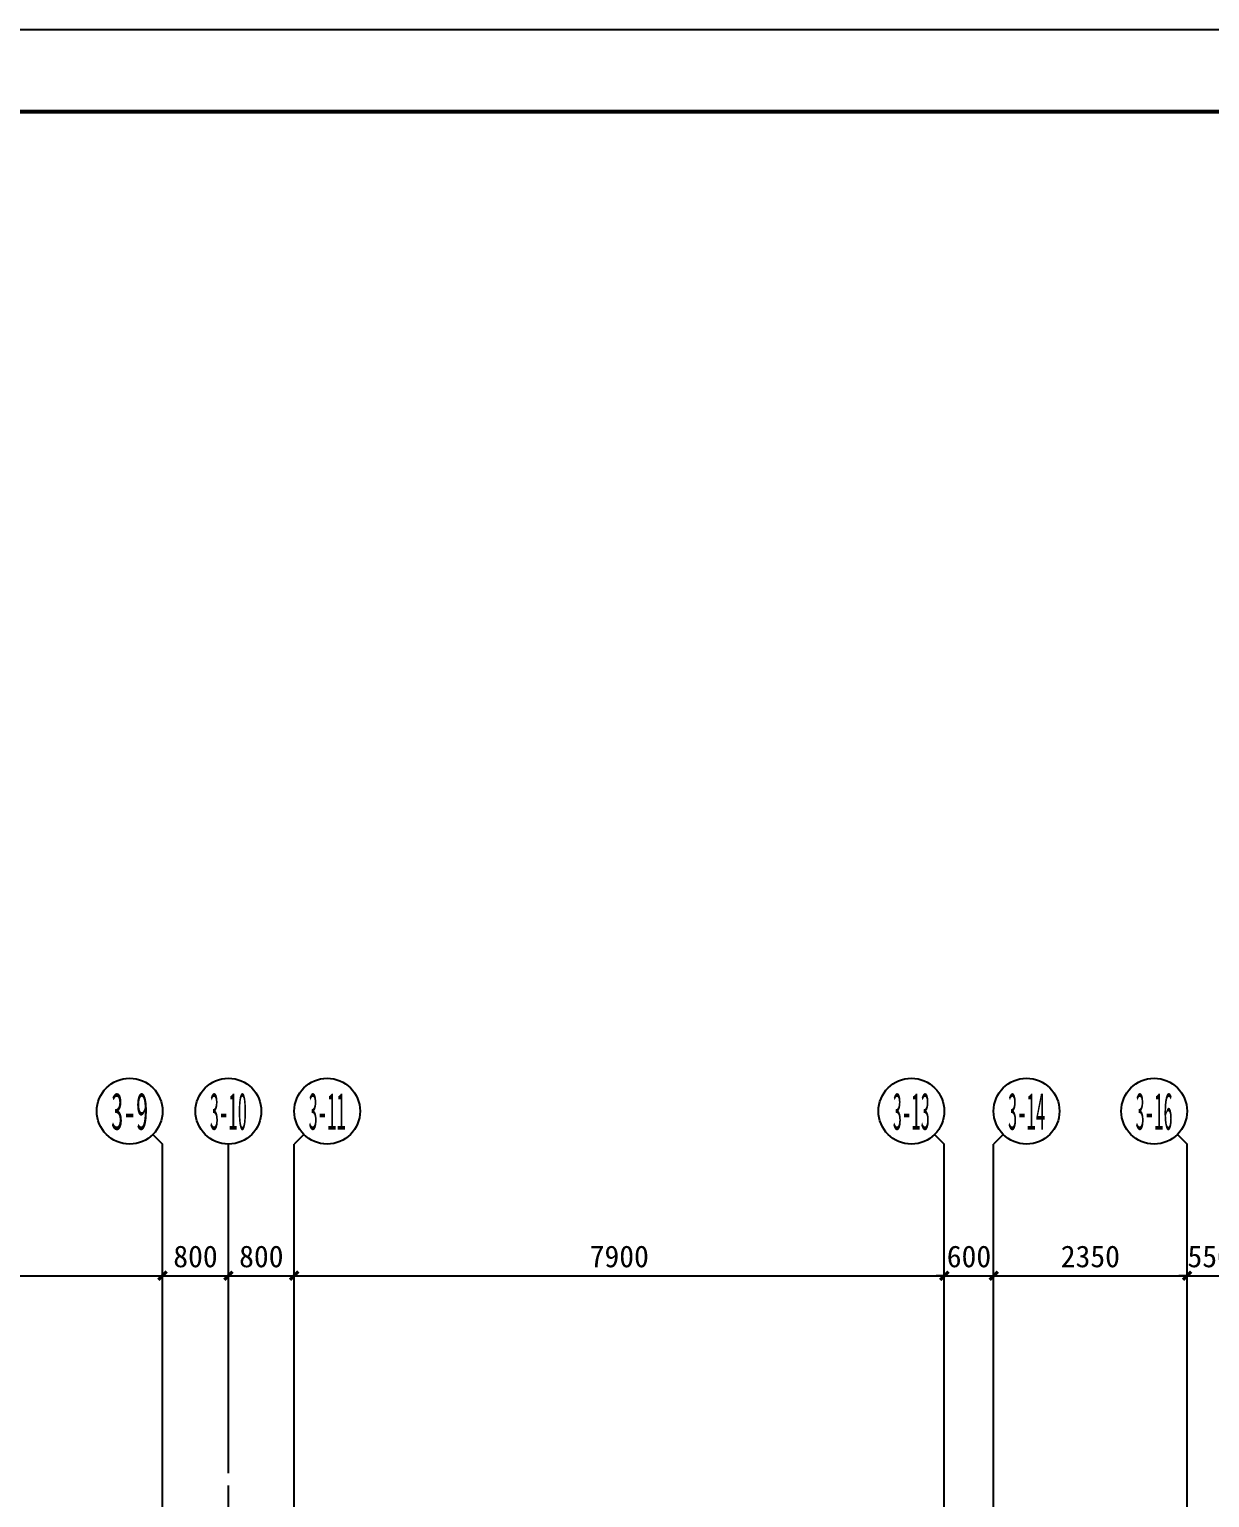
# Model space of a CAD drawing. Extents: x -3200779283 to -8106663, y 659664 to 1123462.
# Drawn here: x -8152219 to -8137875, y 941217 to 959064 of the extents above; entities that cross this region are included whole.
import ezdxf
from ezdxf.enums import TextEntityAlignment as Align

# ---------------------------------------------------------------- set-up
doc = ezdxf.new("R2010")
doc.units = 0
doc.header["$LTSCALE"] = 1000
doc.header["$MEASUREMENT"] = 0
doc.linetypes.add('3#-轴线$0$DOTE', pattern=[2.42, 2, -0.2, 0.02, -0.2])
doc.linetypes.add('DASH', pattern=[0.35, 0.25, -0.1])
doc.layers.get('Defpoints').update_dxf_attribs({"color": 30, "linetype": 'DASH'})
for name, color, linetype in [('3#-轴线$0$3#-轴号$0$A-ANNO-AXIS-CIRC', 3, 'Continuous'), ('3#-轴线$0$3#-轴号$0$A-ANNO-AXIS-TEXT', 7, 'Continuous'), ('3#-轴线$0$3#-轴号$0$A-ANNO-DIMS', 3, 'Continuous'), ('3#-轴线$0$A-ANNO-DOTE', 10, '3#-轴线$0$DOTE'), ('3#-轴线$0$AXIS_TEXT', 7, 'Continuous'), ('3#4#5#$0$BORDER', 7, 'Continuous'), ('3#4#5#模板$0$BORDER', 7, 'Continuous')]:
    doc.layers.add(name, color=color, linetype=linetype)
doc.styles.add('3#-轴线$0$3#-轴号$0$_TCH_AXIS', font='')
doc.styles.add('3#-轴线$0$3#-轴号$0$_TCH_DIM_T3', font='')
doc.styles.add('3#-轴线$0$COMPLEX', font='COMPLEX')
doc.styles.get('3#-轴线$0$3#-轴号$0$_TCH_AXIS').set_extended_font_data('SimSun')
doc.styles.get('3#-轴线$0$3#-轴号$0$_TCH_DIM_T3').set_extended_font_data('SimSun')
doc.dimstyles.new('3#-轴线$0$3#-轴号$0$_TCH_ARCH&&100', dxfattribs={"dimtxt": 264.345992, "dimasz": 100, "dimexe": 250, "dimexo": 300, "dimgap": 100, "dimtad": 1, "dimdec": 0, "dimzin": 0, "dimdsep": 46, "dimtxsty": '3#-轴线$0$3#-轴号$0$_TCH_DIM_T3', "dimblk": '3#-轴线$0$3#-轴号$0$_ArchTick', "dimcen": 0.09, "dimclrt": 7, "dimazin": 2, "dimtfac": 1, "dimtdec": 0, "dimtix": 1, "dimtmove": 2, "dimatfit": 3, "dimfxl": 100, "dimtolj": 1, "dimtzin": 0, "dimarcsym": 0})

# ---------------------------------------------------------------- blocks, each defined once
blk = doc.blocks.new('3#-轴线$0$_AXISO')
blk.add_circle((0, 0), 0.5)
at = {"layer": '3#-轴线$0$AXIS_TEXT', "style": '3#-轴线$0$COMPLEX', "width": 1.041667}
blk.add_attdef('A', text='', height=0.56, dxfattribs=at).set_placement((-0.25, -0.28), (0.25, -0.28), align=Align.FIT)
blk = doc.blocks.new('3#-轴线$0$3#-轴号$0$_ArchTick')
at = {"color": 0, "linetype": 'ByBlock', "const_width": 0.4}
blk.add_lwpolyline([(-0.5, -0.5), (0.5, 0.5)], dxfattribs=at)
blk = doc.blocks.new('*D399')
at = {"layer": '3#-轴线$0$3#-轴号$0$A-ANNO-DIMS', "color": 0, "lineweight": -2, "transparency": 16777216}
for p, q in [((12200, 4889), (12200, 5639)), ((20100, 4889), (20100, 5639)), ((12200, 5389), (20100, 5389))]:
    blk.add_line(p, q, dxfattribs=at)
at = {"layer": 'Defpoints', "color": 0, "transparency": 16777216}
for p in [(20100, 5389), (12200, 4589), (20100, 4589)]:
    blk.add_point(p, dxfattribs=at)
at = {"layer": '3#-轴线$0$3#-轴号$0$A-ANNO-DIMS', "color": 0, "lineweight": -2, "transparency": 16777216, "xscale": 100, "yscale": 100, "zscale": 100, "rotation": 180}
blk.add_blockref('3#-轴线$0$3#-轴号$0$_ArchTick', (12200, 5389), dxfattribs=at)
at = {"layer": '3#-轴线$0$3#-轴号$0$A-ANNO-DIMS', "color": 0, "lineweight": -2, "transparency": 16777216, "xscale": 100, "yscale": 100, "zscale": 100}
blk.add_blockref('3#-轴线$0$3#-轴号$0$_ArchTick', (20100, 5389), dxfattribs=at)
at = {"layer": '3#-轴线$0$3#-轴号$0$A-ANNO-DIMS', "color": 7, "transparency": 16777216, "insert": (16150, 5622), "char_height": 264.3, "attachment_point": 5, "style": '3#-轴线$0$3#-轴号$0$_TCH_DIM_T3'}
blk.add_mtext('\\A1;7900', dxfattribs=at)
blk = doc.blocks.new('*D400')
at = {"layer": '3#-轴线$0$3#-轴号$0$A-ANNO-DIMS', "color": 0, "lineweight": -2, "transparency": 16777216}
for p, q in [((20100, 4889), (20100, 5639)), ((20900, 4889), (20900, 5639)), ((20100, 5389), (20900, 5389))]:
    blk.add_line(p, q, dxfattribs=at)
at = {"layer": 'Defpoints', "color": 0, "transparency": 16777216}
for p in [(20900, 5389), (20100, 4589), (20900, 4589)]:
    blk.add_point(p, dxfattribs=at)
at = {"layer": '3#-轴线$0$3#-轴号$0$A-ANNO-DIMS', "color": 0, "lineweight": -2, "transparency": 16777216, "xscale": 100, "yscale": 100, "zscale": 100, "rotation": 180}
blk.add_blockref('3#-轴线$0$3#-轴号$0$_ArchTick', (20100, 5389), dxfattribs=at)
at = {"layer": '3#-轴线$0$3#-轴号$0$A-ANNO-DIMS', "color": 0, "lineweight": -2, "transparency": 16777216, "xscale": 100, "yscale": 100, "zscale": 100}
blk.add_blockref('3#-轴线$0$3#-轴号$0$_ArchTick', (20900, 5389), dxfattribs=at)
at = {"layer": '3#-轴线$0$3#-轴号$0$A-ANNO-DIMS', "color": 7, "transparency": 16777216, "insert": (20500, 5622), "char_height": 264.3, "attachment_point": 5, "style": '3#-轴线$0$3#-轴号$0$_TCH_DIM_T3'}
blk.add_mtext('\\A1;800', dxfattribs=at)
blk = doc.blocks.new('*D401')
at = {"layer": '3#-轴线$0$3#-轴号$0$A-ANNO-DIMS', "color": 0, "lineweight": -2, "transparency": 16777216}
for p, q in [((20900, 4889), (20900, 5639)), ((21700, 4889), (21700, 5639)), ((20900, 5389), (21700, 5389))]:
    blk.add_line(p, q, dxfattribs=at)
at = {"layer": 'Defpoints', "color": 0, "transparency": 16777216}
for p in [(21700, 5389), (20900, 4589), (21700, 4589)]:
    blk.add_point(p, dxfattribs=at)
at = {"layer": '3#-轴线$0$3#-轴号$0$A-ANNO-DIMS', "color": 0, "lineweight": -2, "transparency": 16777216, "xscale": 100, "yscale": 100, "zscale": 100, "rotation": 180}
blk.add_blockref('3#-轴线$0$3#-轴号$0$_ArchTick', (20900, 5389), dxfattribs=at)
at = {"layer": '3#-轴线$0$3#-轴号$0$A-ANNO-DIMS', "color": 0, "lineweight": -2, "transparency": 16777216, "xscale": 100, "yscale": 100, "zscale": 100}
blk.add_blockref('3#-轴线$0$3#-轴号$0$_ArchTick', (21700, 5389), dxfattribs=at)
at = {"layer": '3#-轴线$0$3#-轴号$0$A-ANNO-DIMS', "color": 7, "transparency": 16777216, "insert": (21300, 5622), "char_height": 264.3, "attachment_point": 5, "style": '3#-轴线$0$3#-轴号$0$_TCH_DIM_T3'}
blk.add_mtext('\\A1;800', dxfattribs=at)
blk = doc.blocks.new('*D402')
at = {"layer": '3#-轴线$0$3#-轴号$0$A-ANNO-DIMS', "color": 0, "lineweight": -2, "transparency": 16777216}
for p, q in [((21700, 4889), (21700, 5639)), ((29600, 4889), (29600, 5639)), ((21700, 5389), (29600, 5389))]:
    blk.add_line(p, q, dxfattribs=at)
at = {"layer": 'Defpoints', "color": 0, "transparency": 16777216}
for p in [(29600, 5389), (21700, 4589), (29600, 4589)]:
    blk.add_point(p, dxfattribs=at)
at = {"layer": '3#-轴线$0$3#-轴号$0$A-ANNO-DIMS', "color": 0, "lineweight": -2, "transparency": 16777216, "xscale": 100, "yscale": 100, "zscale": 100, "rotation": 180}
blk.add_blockref('3#-轴线$0$3#-轴号$0$_ArchTick', (21700, 5389), dxfattribs=at)
at = {"layer": '3#-轴线$0$3#-轴号$0$A-ANNO-DIMS', "color": 0, "lineweight": -2, "transparency": 16777216, "xscale": 100, "yscale": 100, "zscale": 100}
blk.add_blockref('3#-轴线$0$3#-轴号$0$_ArchTick', (29600, 5389), dxfattribs=at)
at = {"layer": '3#-轴线$0$3#-轴号$0$A-ANNO-DIMS', "color": 7, "transparency": 16777216, "insert": (25650, 5622), "char_height": 264.3, "attachment_point": 5, "style": '3#-轴线$0$3#-轴号$0$_TCH_DIM_T3'}
blk.add_mtext('\\A1;7900', dxfattribs=at)
blk = doc.blocks.new('*D403')
at = {"layer": '3#-轴线$0$3#-轴号$0$A-ANNO-DIMS', "color": 0, "lineweight": -2, "transparency": 16777216}
for p, q in [((29600, 4889), (29600, 5639)), ((30200, 4889), (30200, 5639)), ((29600, 5389), (29500, 5389)), ((29600, 5389), (30200, 5389)), ((30200, 5389), (30300, 5389))]:
    blk.add_line(p, q, dxfattribs=at)
at = {"layer": 'Defpoints', "color": 0, "transparency": 16777216}
for p in [(30200, 5389), (29600, 4589), (30200, 4589)]:
    blk.add_point(p, dxfattribs=at)
at = {"layer": '3#-轴线$0$3#-轴号$0$A-ANNO-DIMS', "color": 0, "lineweight": -2, "transparency": 16777216, "xscale": 100, "yscale": 100, "zscale": 100}
blk.add_blockref('3#-轴线$0$3#-轴号$0$_ArchTick', (29600, 5389), dxfattribs=at)
at = {"layer": '3#-轴线$0$3#-轴号$0$A-ANNO-DIMS', "color": 0, "lineweight": -2, "transparency": 16777216, "xscale": 100, "yscale": 100, "zscale": 100, "rotation": 180}
blk.add_blockref('3#-轴线$0$3#-轴号$0$_ArchTick', (30200, 5389), dxfattribs=at)
at = {"layer": '3#-轴线$0$3#-轴号$0$A-ANNO-DIMS', "color": 7, "transparency": 16777216, "insert": (29900, 5622), "char_height": 264.3, "attachment_point": 5, "style": '3#-轴线$0$3#-轴号$0$_TCH_DIM_T3'}
blk.add_mtext('\\A1;600', dxfattribs=at)
blk = doc.blocks.new('*D404')
at = {"layer": '3#-轴线$0$3#-轴号$0$A-ANNO-DIMS', "color": 0, "lineweight": -2, "transparency": 16777216}
for p, q in [((30200, 4889), (30200, 5639)), ((32550, 4889), (32550, 5639)), ((30200, 5389), (32550, 5389))]:
    blk.add_line(p, q, dxfattribs=at)
at = {"layer": 'Defpoints', "color": 0, "transparency": 16777216}
for p in [(32550, 5389), (30200, 4589), (32550, 4589)]:
    blk.add_point(p, dxfattribs=at)
at = {"layer": '3#-轴线$0$3#-轴号$0$A-ANNO-DIMS', "color": 0, "lineweight": -2, "transparency": 16777216, "xscale": 100, "yscale": 100, "zscale": 100, "rotation": 180}
blk.add_blockref('3#-轴线$0$3#-轴号$0$_ArchTick', (30200, 5389), dxfattribs=at)
at = {"layer": '3#-轴线$0$3#-轴号$0$A-ANNO-DIMS', "color": 0, "lineweight": -2, "transparency": 16777216, "xscale": 100, "yscale": 100, "zscale": 100}
blk.add_blockref('3#-轴线$0$3#-轴号$0$_ArchTick', (32550, 5389), dxfattribs=at)
at = {"layer": '3#-轴线$0$3#-轴号$0$A-ANNO-DIMS', "color": 7, "transparency": 16777216, "insert": (31375, 5622), "char_height": 264.3, "attachment_point": 5, "style": '3#-轴线$0$3#-轴号$0$_TCH_DIM_T3'}
blk.add_mtext('\\A1;2350', dxfattribs=at)
blk = doc.blocks.new('*D405')
at = {"layer": '3#-轴线$0$3#-轴号$0$A-ANNO-DIMS', "color": 0, "lineweight": -2, "transparency": 16777216}
for p, q in [((32550, 4889), (32550, 5639)), ((33100, 4889), (33100, 5639)), ((32550, 5389), (32450, 5389)), ((32550, 5389), (33100, 5389)), ((33100, 5389), (33200, 5389))]:
    blk.add_line(p, q, dxfattribs=at)
at = {"layer": 'Defpoints', "color": 0, "transparency": 16777216}
for p in [(33100, 5389), (32550, 4589), (33100, 4589)]:
    blk.add_point(p, dxfattribs=at)
at = {"layer": '3#-轴线$0$3#-轴号$0$A-ANNO-DIMS', "color": 0, "lineweight": -2, "transparency": 16777216, "xscale": 100, "yscale": 100, "zscale": 100}
blk.add_blockref('3#-轴线$0$3#-轴号$0$_ArchTick', (32550, 5389), dxfattribs=at)
at = {"layer": '3#-轴线$0$3#-轴号$0$A-ANNO-DIMS', "color": 0, "lineweight": -2, "transparency": 16777216, "xscale": 100, "yscale": 100, "zscale": 100, "rotation": 180}
blk.add_blockref('3#-轴线$0$3#-轴号$0$_ArchTick', (33100, 5389), dxfattribs=at)
at = {"layer": '3#-轴线$0$3#-轴号$0$A-ANNO-DIMS', "color": 7, "transparency": 16777216, "insert": (32825, 5622), "char_height": 264.3, "attachment_point": 5, "style": '3#-轴线$0$3#-轴号$0$_TCH_DIM_T3'}
blk.add_mtext('\\A1;550', dxfattribs=at)
blk = doc.blocks.new('3#-轴线$0$3#-轴号')
at = {"layer": '3#-轴线$0$3#-轴号$0$A-ANNO-AXIS-CIRC'}
for p, q in [((19982.8, 7106.5), (20100, 6989.4)), ((20100, 2989.4), (20100, 6989.4)), ((20900, 2989.4), (20900, 6989.4)), ((21817.2, 7106.5), (21700, 6989.4)), ((21700, 2989.4), (21700, 6989.4)), ((29482.8, 7106.5), (29600, 6989.4)), ((29600, 2989.4), (29600, 6989.4)), ((30317.2, 7106.5), (30200, 6989.4)), ((30200, 2989.4), (30200, 6989.4)), ((32432.8, 7106.5), (32550, 6989.4)), ((32550, 2989.4), (32550, 6989.4))]:
    blk.add_line(p, q, dxfattribs=at)
ref = blk.add_blockref('3#-轴线$0$_AXISO', (19700, 7389.4), dxfattribs=dict(at, xscale=800, yscale=800, zscale=800))
ref.add_attrib('A', '3-9', dxfattribs={"layer": '3#-轴线$0$3#-轴号$0$A-ANNO-AXIS-TEXT', "height": 452.55, "style": '3#-轴线$0$3#-轴号$0$_TCH_AXIS', "width": 0.466146}).set_placement((19473.7, 7163.1), (19926.3, 7163.1), align=Align.FIT)
ref = blk.add_blockref('3#-轴线$0$_AXISO', (20900, 7389.4), dxfattribs=dict(at, xscale=800, yscale=800, zscale=800))
ref.add_attrib('A', '3-10', dxfattribs={"layer": '3#-轴线$0$3#-轴号$0$A-ANNO-AXIS-TEXT', "height": 452.55, "style": '3#-轴线$0$3#-轴号$0$_TCH_AXIS', "width": 0.349609}).set_placement((20673.7, 7163.1), (21126.3, 7163.1), align=Align.FIT)
ref = blk.add_blockref('3#-轴线$0$_AXISO', (22100, 7389.4), dxfattribs=dict(at, xscale=800, yscale=800, zscale=800))
ref.add_attrib('A', '3-11', dxfattribs={"layer": '3#-轴线$0$3#-轴号$0$A-ANNO-AXIS-TEXT', "height": 452.55, "style": '3#-轴线$0$3#-轴号$0$_TCH_AXIS', "width": 0.349609}).set_placement((21873.7, 7163.1), (22326.3, 7163.1), align=Align.FIT)
ref = blk.add_blockref('3#-轴线$0$_AXISO', (29200, 7389.4), dxfattribs=dict(at, xscale=800, yscale=800, zscale=800))
ref.add_attrib('A', '3-13', dxfattribs={"layer": '3#-轴线$0$3#-轴号$0$A-ANNO-AXIS-TEXT', "height": 452.55, "style": '3#-轴线$0$3#-轴号$0$_TCH_AXIS', "width": 0.349609}).set_placement((28973.7, 7163.1), (29426.3, 7163.1), align=Align.FIT)
ref = blk.add_blockref('3#-轴线$0$_AXISO', (30600, 7389.4), dxfattribs=dict(at, xscale=800, yscale=800, zscale=800))
ref.add_attrib('A', '3-14', dxfattribs={"layer": '3#-轴线$0$3#-轴号$0$A-ANNO-AXIS-TEXT', "height": 452.55, "style": '3#-轴线$0$3#-轴号$0$_TCH_AXIS', "width": 0.349609}).set_placement((30373.7, 7163.1), (30826.3, 7163.1), align=Align.FIT)
ref = blk.add_blockref('3#-轴线$0$_AXISO', (32150, 7389.4), dxfattribs=dict(at, xscale=800, yscale=800, zscale=800))
ref.add_attrib('A', '3-16', dxfattribs={"layer": '3#-轴线$0$3#-轴号$0$A-ANNO-AXIS-TEXT', "height": 452.55, "style": '3#-轴线$0$3#-轴号$0$_TCH_AXIS', "width": 0.349609}).set_placement((31923.7, 7163.1), (32376.3, 7163.1), align=Align.FIT)
at = {"layer": '3#-轴线$0$3#-轴号$0$A-ANNO-DIMS'}
for p1, p2, picture, middle in [((12200, 4589.4), (20100, 4589.4), '*D399', (16150, 5621.6)), ((20100, 4589.4), (20900, 4589.4), '*D400', (20500, 5621.6)), ((20900, 4589.4), (21700, 4589.4), '*D401', (21300, 5621.6)), ((21700, 4589.4), (29600, 4589.4), '*D402', (25650, 5621.6)), ((29600, 4589.4), (30200, 4589.4), '*D403', (29900, 5621.6)), ((30200, 4589.4), (32550, 4589.4), '*D404', (31375, 5621.6)), ((32550, 4589.4), (33100, 4589.4), '*D405', (32825, 5621.6))]:
    dim = blk.add_aligned_dim(p1=p1, p2=p2, distance=800, dimstyle='3#-轴线$0$3#-轴号$0$_TCH_ARCH&&100', dxfattribs=at)
    dim.commit()
    dim.dimension.update_dxf_attribs({"geometry": picture, "text_midpoint": middle})
blk = doc.blocks.new('3#-轴线')
at = {"layer": '3#-轴线$0$A-ANNO-DOTE'}
for points in [[(20100, -5100), (20100, 5500)], [(20900, -16100), (20900, 5500)], [(21700, -5100), (21700, 5500)], [(29600, -3200), (29600, 5500)], [(30200, -7100), (30200, 5500)], [(32550, -7100), (32550, 5500)]]:
    blk.add_lwpolyline(points, dxfattribs=at)
blk.add_blockref('3#-轴线$0$3#-轴号', (0, 0))

msp = doc.modelspace()

# ---------------------------------------------------------------- linework, layer by layer
at = {"layer": '3#4#5#$0$BORDER'}
msp.add_lwpolyline([(-8190763, 899664), (-8190763, 959064), (-8106663, 959064), (-8106663, 899664)], close=True, dxfattribs=at)
at = {"layer": '3#4#5#$0$BORDER', "const_width": 50}
msp.add_lwpolyline([(-8188263, 900664), (-8188263, 958064), (-8107663, 958064), (-8107663, 900664)], close=True, dxfattribs=at)
at = {"layer": '3#4#5#模板$0$BORDER'}
msp.add_lwpolyline([(-8190763, 899664), (-8190763, 959064), (-8106663, 959064), (-8106663, 899664)], close=True, dxfattribs=at)
at = {"layer": '3#4#5#模板$0$BORDER', "const_width": 50}
msp.add_lwpolyline([(-8188263, 900664), (-8188263, 958064), (-8107663, 958064), (-8107663, 900664)], close=True, dxfattribs=at)

# ---------------------------------------------------------------- block references
msp.add_blockref('3#-轴线', (-8170700, 938525))

doc.saveas('drawing.dxf')
